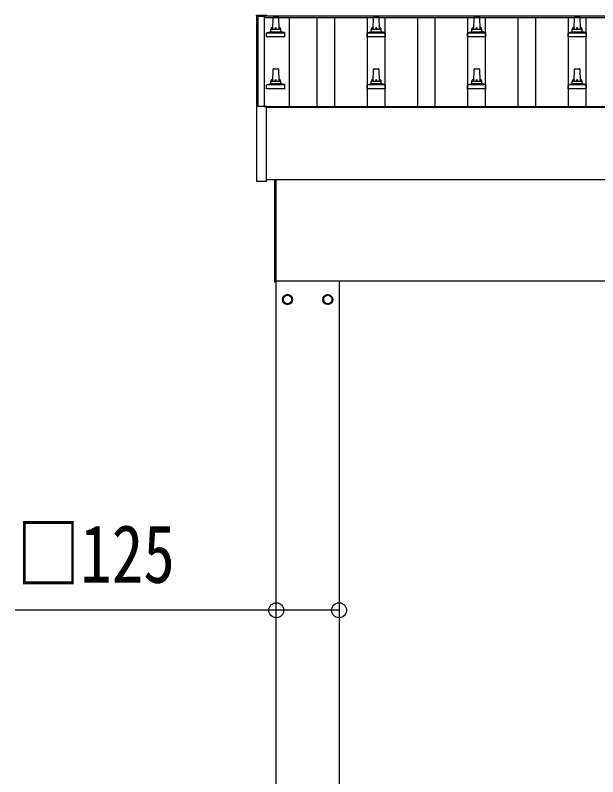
# Model space of a CAD drawing. Units: millimetres, scale not verified. Extents: x -14718 to 14718, y -10395 to 10395.
# Drawn here: x -12419 to -11260, y -839 to 676 of the extents above; entities that cross this region are included whole.
import ezdxf
from ezdxf.enums import TextEntityAlignment as Align

# ---------------------------------------------------------------- set-up
doc = ezdxf.new("R2010")
doc.units = ezdxf.units.MM
doc.header["$LTSCALE"] = 40
for name, color, linetype in [('0-4_YKK_13', 4, 'Continuous'), ('0-5_YKK_A1', 4, 'Continuous'), ('0-6_YKK_D', 6, 'Continuous')]:
    doc.layers.add(name, color=color, linetype=linetype)
doc.styles.add('ＭＳ ゴシック', font='')
doc.styles.get('ＭＳ ゴシック').set_extended_font_data('MS Gothic')

msp = doc.modelspace()

# ---------------------------------------------------------------- linework, layer by layer
at = {"layer": '0-4_YKK_13'}
for p, q in [((-11939.23, 675.61), (-11939.23, 675.01)), ((-11939.23, 675.01), (-11939.23, 494.34)), ((-11938.23, 676.13), (-11920.23, 676.13)), ((-11919.23, 674.95), (-11919.23, 675.61)), ((-11919.23, 674.95), (-11919.23, 675.01)), ((-11906.93, 648.43), (-11906.2, 671.95)), ((-11905.2, 672.93), (-11896.66, 672.93)), ((-11895.66, 671.95), (-11894.93, 648.43)), ((-11706.93, 648.43), (-11706.2, 671.95)), ((-11705.2, 672.93), (-11696.66, 672.93)), ((-11695.66, 671.95), (-11694.93, 648.43)), ((-11506.93, 648.43), (-11506.2, 671.95)), ((-11505.2, 672.93), (-11496.66, 672.93)), ((-11495.66, 671.95), (-11494.93, 648.43)), ((-11306.93, 648.43), (-11306.2, 671.95)), ((-11305.2, 672.93), (-11296.66, 672.93)), ((-11295.66, 671.95), (-11294.93, 648.43)), ((-11919.18, 632.93), (-11919.18, 640.64)), ((-11918.8, 641.43), (-11883.06, 641.43)), ((-11918.42, 641.61), (-11911.7, 643.24)), ((-11911.31, 643.43), (-11890.55, 643.43)), ((-11910.93, 644.21), (-11910.93, 648.43)), ((-11909.93, 648.43), (-11891.93, 648.43)), ((-11890.93, 644.21), (-11890.93, 648.43)), ((-11883.45, 641.61), (-11890.17, 643.24)), ((-11882.68, 632.93), (-11882.68, 640.64)), ((-11719.18, 632.93), (-11719.18, 640.64)), ((-11718.8, 641.43), (-11683.06, 641.43)), ((-11718.42, 641.61), (-11711.7, 643.24)), ((-11711.31, 643.43), (-11690.55, 643.43)), ((-11710.93, 644.21), (-11710.93, 648.43)), ((-11709.93, 648.43), (-11691.93, 648.43)), ((-11690.93, 644.21), (-11690.93, 648.43)), ((-11683.45, 641.61), (-11690.17, 643.24)), ((-11682.68, 632.93), (-11682.68, 640.64)), ((-11519.18, 632.93), (-11519.18, 640.64)), ((-11518.8, 641.43), (-11483.06, 641.43)), ((-11518.42, 641.61), (-11511.7, 643.24)), ((-11511.31, 643.43), (-11490.55, 643.43)), ((-11510.93, 644.21), (-11510.93, 648.43)), ((-11509.93, 648.43), (-11491.93, 648.43)), ((-11490.93, 644.21), (-11490.93, 648.43)), ((-11483.45, 641.61), (-11490.17, 643.24)), ((-11482.68, 632.93), (-11482.68, 640.64)), ((-11319.18, 632.93), (-11319.18, 640.64)), ((-11318.8, 641.43), (-11283.06, 641.43)), ((-11318.42, 641.61), (-11311.7, 643.24)), ((-11311.31, 643.43), (-11290.55, 643.43)), ((-11310.93, 644.21), (-11310.93, 648.43)), ((-11309.93, 648.43), (-11291.93, 648.43)), ((-11290.93, 644.21), (-11290.93, 648.43)), ((-11283.45, 641.61), (-11290.17, 643.24)), ((-11282.68, 632.93), (-11282.68, 640.64)), ((-11882.68, 632.93), (-11919.18, 632.93)), ((-11682.68, 632.93), (-11719.18, 632.93)), ((-11482.68, 632.93), (-11519.18, 632.93)), ((-11282.68, 632.93), (-11319.18, 632.93)), ((-11906.93, 545.09), (-11906.2, 568.62)), ((-11905.2, 569.59), (-11896.66, 569.59)), ((-11895.66, 568.62), (-11894.93, 545.09)), ((-11706.93, 545.09), (-11706.2, 568.62)), ((-11705.2, 569.59), (-11696.66, 569.59)), ((-11695.66, 568.62), (-11694.93, 545.09)), ((-11506.93, 545.09), (-11506.2, 568.62)), ((-11505.2, 569.59), (-11496.66, 569.59)), ((-11495.66, 568.62), (-11494.93, 545.09)), ((-11306.93, 545.09), (-11306.2, 568.62)), ((-11305.2, 569.59), (-11296.66, 569.59)), ((-11295.66, 568.62), (-11294.93, 545.09)), ((-11919.18, 529.59), (-11919.18, 537.31)), ((-11918.8, 538.09), (-11883.06, 538.09)), ((-11918.42, 538.28), (-11911.7, 539.91)), ((-11911.31, 540.09), (-11890.55, 540.09)), ((-11910.93, 540.88), (-11910.93, 545.09)), ((-11909.93, 545.09), (-11891.93, 545.09)), ((-11890.93, 540.88), (-11890.93, 545.09)), ((-11883.45, 538.28), (-11890.17, 539.91)), ((-11882.68, 529.59), (-11882.68, 537.31)), ((-11719.18, 529.59), (-11719.18, 537.31)), ((-11718.8, 538.09), (-11683.06, 538.09)), ((-11718.42, 538.28), (-11711.7, 539.91)), ((-11711.31, 540.09), (-11690.55, 540.09)), ((-11710.93, 540.88), (-11710.93, 545.09)), ((-11709.93, 545.09), (-11691.93, 545.09)), ((-11690.93, 540.88), (-11690.93, 545.09)), ((-11683.45, 538.28), (-11690.17, 539.91)), ((-11682.68, 529.59), (-11682.68, 537.31)), ((-11519.18, 529.59), (-11519.18, 537.31)), ((-11518.8, 538.09), (-11483.06, 538.09)), ((-11518.42, 538.28), (-11511.7, 539.91)), ((-11511.31, 540.09), (-11490.55, 540.09)), ((-11510.93, 540.88), (-11510.93, 545.09)), ((-11509.93, 545.09), (-11491.93, 545.09)), ((-11490.93, 540.88), (-11490.93, 545.09)), ((-11483.45, 538.28), (-11490.17, 539.91)), ((-11482.68, 529.59), (-11482.68, 537.31)), ((-11319.18, 529.59), (-11319.18, 537.31)), ((-11318.8, 538.09), (-11283.06, 538.09)), ((-11318.42, 538.28), (-11311.7, 539.91)), ((-11311.31, 540.09), (-11290.55, 540.09)), ((-11310.93, 540.88), (-11310.93, 545.09)), ((-11309.93, 545.09), (-11291.93, 545.09)), ((-11290.93, 540.88), (-11290.93, 545.09)), ((-11283.45, 538.28), (-11290.17, 539.91)), ((-11282.68, 529.59), (-11282.68, 537.31)), ((-11882.68, 529.59), (-11919.18, 529.59)), ((-11682.68, 529.59), (-11719.18, 529.59)), ((-11482.68, 529.59), (-11519.18, 529.59)), ((-11282.68, 529.59), (-11319.18, 529.59)), ((-11939.23, 494.34), (-11939.23, 346.34)), ((-11938.23, 494.84), (-11938.73, 494.84)), ((-11920.23, 494.84), (-11938.23, 494.84)), ((-11919.73, 494.84), (-11920.23, 494.84)), ((-11919.23, 346.34), (-11919.23, 494.34)), ((-11902.93, 145), (-11902.93, 348.47)), ((-11900.93, 348.47), (-11900.93, 145)), ((-11938.73, 345.84), (-11919.73, 345.84)), ((-11900.93, 145), (-11902.93, 145)), ((-11868.83, 110.75), (-11868.93, 110.75)), ((-11868.83, 110.25), (-11868.93, 110.25)), ((-11806.03, 110.75), (-11805.93, 110.75)), ((-11806.03, 110.25), (-11805.93, 110.25))]:
    msp.add_line(p, q, dxfattribs=at)
for points in [[(-11939.23, 675.61), (-11939.2, 675.8), (-11939.12, 675.93), (-11939.03, 676.01), (-11938.95, 676.07), (-11938.87, 676.1), (-11938.82, 676.11), (-11938.78, 676.11), (-11938.74, 676.12), (-11938.55, 676.13), (-11938.37, 676.13), (-11938.23, 676.13)], [(-11920.23, 676.13), (-11920.04, 676.13), (-11919.87, 676.13), (-11919.73, 676.12), (-11919.66, 676.11), (-11919.6, 676.1), (-11919.51, 676.06), (-11919.38, 675.96), (-11919.29, 675.83), (-11919.28, 675.81)]]:
    msp.add_lwpolyline(points, dxfattribs=at)
for points in [[(-11877.43, 120.31), (-11885.93, 115.41), (-11885.93, 105.59), (-11877.43, 100.69), (-11868.93, 105.59), (-11868.93, 115.41)], [(-11797.43, 120.31), (-11788.93, 115.41), (-11788.93, 105.59), (-11797.43, 100.69), (-11805.93, 105.59), (-11805.93, 115.41)]]:
    msp.add_lwpolyline(points, close=True, dxfattribs=at)
for centre, radius in [((-11877.43, 110.5), 10), ((-11877.43, 110.5), 8.5), ((-11797.43, 110.5), 10), ((-11797.43, 110.5), 8.5)]:
    msp.add_circle(centre, radius, dxfattribs=at)
for centre, radius, start, end in [((-11919.73, 675.61), 0.499, 0.00068, 23.5008), ((-11905.2, 671.93), 1, 90, 178.60509), ((-11896.66, 671.93), 1, 1.39491, 90), ((-11705.2, 671.93), 1, 90, 178.60509), ((-11696.66, 671.93), 1, 1.39491, 90), ((-11505.2, 671.93), 1, 90, 178.60509), ((-11496.66, 671.93), 1, 1.39491, 90), ((-11305.2, 671.93), 1, 90, 178.60509), ((-11296.66, 671.93), 1, 1.39491, 90), ((-11906.85, 647.79), 4.13, 90, 171.17633), ((-11897.6, 648.43), 4.83, 133.60282, 180), ((-11904.26, 648.43), 4.83, 0, 46.39718), ((-11895.02, 647.79), 4.13, 8.82367, 90), ((-11706.85, 647.79), 4.13, 90, 171.17633), ((-11697.6, 648.43), 4.83, 133.60282, 180), ((-11704.26, 648.43), 4.83, 0, 46.39718), ((-11695.02, 647.79), 4.13, 8.82367, 90), ((-11506.85, 647.79), 4.13, 90, 171.17633), ((-11497.6, 648.43), 4.83, 133.60282, 180), ((-11504.26, 648.43), 4.83, 0, 46.39718), ((-11495.02, 647.79), 4.13, 8.82367, 90), ((-11306.85, 647.79), 4.13, 90, 171.17633), ((-11297.6, 648.43), 4.83, 133.60282, 180), ((-11304.26, 648.43), 4.83, 0, 46.39718), ((-11295.02, 647.79), 4.13, 8.82367, 90), ((-11918.18, 640.64), 1, 103.62699, 180), ((-11911.93, 644.21), 1, 283.62699, 0), ((-11909.93, 647.43), 1, 90, 180), ((-11891.93, 647.43), 1, 0, 90), ((-11889.93, 644.21), 1, 180, 256.37301), ((-11883.68, 640.64), 1, 0, 76.37301), ((-11718.18, 640.64), 1, 103.62699, 180), ((-11711.93, 644.21), 1, 283.62699, 0), ((-11709.93, 647.43), 1, 90, 180), ((-11691.93, 647.43), 1, 0, 90), ((-11689.93, 644.21), 1, 180, 256.37301), ((-11683.68, 640.64), 1, 0, 76.37301), ((-11518.18, 640.64), 1, 103.62699, 180), ((-11511.93, 644.21), 1, 283.62699, 0), ((-11509.93, 647.43), 1, 90, 180), ((-11491.93, 647.43), 1, 0, 90), ((-11489.93, 644.21), 1, 180, 256.37301), ((-11483.68, 640.64), 1, 0, 76.37301), ((-11318.18, 640.64), 1, 103.62699, 180), ((-11311.93, 644.21), 1, 283.62699, 0), ((-11309.93, 647.43), 1, 90, 180), ((-11291.93, 647.43), 1, 0, 90), ((-11289.93, 644.21), 1, 180, 256.37301), ((-11283.68, 640.64), 1, 0, 76.37301), ((-11905.2, 568.59), 1, 90, 178.60509), ((-11896.66, 568.59), 1, 1.39491, 90), ((-11705.2, 568.59), 1, 90, 178.60509), ((-11696.66, 568.59), 1, 1.39491, 90), ((-11505.2, 568.59), 1, 90, 178.60509), ((-11496.66, 568.59), 1, 1.39491, 90), ((-11305.2, 568.59), 1, 90, 178.60509), ((-11296.66, 568.59), 1, 1.39491, 90), ((-11906.85, 544.46), 4.13, 90, 171.17633), ((-11897.6, 545.09), 4.83, 133.60282, 180), ((-11904.26, 545.09), 4.83, 0, 46.39718), ((-11895.02, 544.46), 4.13, 8.82367, 90), ((-11706.85, 544.46), 4.13, 90, 171.17633), ((-11697.6, 545.09), 4.83, 133.60282, 180), ((-11704.26, 545.09), 4.83, 0, 46.39718), ((-11695.02, 544.46), 4.13, 8.82367, 90), ((-11506.85, 544.46), 4.13, 90, 171.17633), ((-11497.6, 545.09), 4.83, 133.60282, 180), ((-11504.26, 545.09), 4.83, 0, 46.39718), ((-11495.02, 544.46), 4.13, 8.82367, 90), ((-11306.85, 544.46), 4.13, 90, 171.17633), ((-11297.6, 545.09), 4.83, 133.60282, 180), ((-11304.26, 545.09), 4.83, 0, 46.39718), ((-11295.02, 544.46), 4.13, 8.82367, 90), ((-11918.18, 537.31), 1, 103.62699, 180), ((-11911.93, 540.88), 1, 283.62699, 0), ((-11909.93, 544.09), 1, 90, 180), ((-11891.93, 544.09), 1, 0, 90), ((-11889.93, 540.88), 1, 180, 256.37301), ((-11883.68, 537.31), 1, 0, 76.37301), ((-11718.18, 537.31), 1, 103.62699, 180), ((-11711.93, 540.88), 1, 283.62699, 0), ((-11709.93, 544.09), 1, 90, 180), ((-11691.93, 544.09), 1, 0, 90), ((-11689.93, 540.88), 1, 180, 256.37301), ((-11683.68, 537.31), 1, 0, 76.37301), ((-11518.18, 537.31), 1, 103.62699, 180), ((-11511.93, 540.88), 1, 283.62699, 0), ((-11509.93, 544.09), 1, 90, 180), ((-11491.93, 544.09), 1, 0, 90), ((-11489.93, 540.88), 1, 180, 256.37301), ((-11483.68, 537.31), 1, 0, 76.37301), ((-11318.18, 537.31), 1, 103.62699, 180), ((-11311.93, 540.88), 1, 283.62699, 0), ((-11309.93, 544.09), 1, 90, 180), ((-11291.93, 544.09), 1, 0, 90), ((-11289.93, 540.88), 1, 180, 256.37301), ((-11283.68, 537.31), 1, 0, 76.37301), ((-11938.73, 494.34), 0.5, 90, 180), ((-11919.73, 494.34), 0.5, 0, 90), ((-11938.73, 346.34), 0.5, 180, 270), ((-11919.73, 346.34), 0.5, 270, 0), ((-11877.43, 110.5), 8.6, 171.25399, 188.74601), ((-11877.43, 110.5), 8.6, 111.25399, 128.74601), ((-11877.43, 110.5), 8.6, 51.25399, 68.74601), ((-11877.43, 110.5), 8.6, 1.66581, 8.74601), ((-11877.43, 110.5), 8.6, 351.25399, 358.33419), ((-11797.43, 110.5), 8.6, 171.25399, 178.33419), ((-11797.43, 110.5), 8.6, 181.66581, 188.74601), ((-11797.43, 110.5), 8.6, 111.25399, 128.74601), ((-11797.43, 110.5), 8.6, 51.25399, 68.74601), ((-11797.43, 110.5), 8.6, 351.25399, 8.74601), ((-11877.43, 110.5), 8.6, 231.25399, 248.74601), ((-11877.43, 110.5), 8.6, 291.25399, 308.74601), ((-11797.43, 110.5), 8.6, 231.25399, 248.74601), ((-11797.43, 110.5), 8.6, 291.25399, 308.74601)]:
    msp.add_arc(centre, radius, start, end, dxfattribs=at)
at = {"layer": '0-5_YKK_A1'}
for p, q in [((-11935.93, 673.98), (-11923.93, 673.98)), ((-11935.93, 494.84), (-11935.93, 673.98)), ((-11923.93, 674.95), (-6477.93, 674.95)), ((-11923.93, 674.95), (-11923.93, 671.36)), ((-11923.93, 673.98), (-11923.93, 494.84)), ((-11923.93, 671.36), (-6477.93, 671.36)), ((-11874.43, 671.36), (-11874.43, 494.9)), ((-11818.43, 494.9), (-11818.43, 671.36)), ((-11783.43, 494.9), (-11783.43, 671.36)), ((-11718.43, 494.9), (-11718.43, 671.36)), ((-11683.43, 494.9), (-11683.43, 671.36)), ((-11618.43, 494.9), (-11618.43, 671.36)), ((-11583.43, 494.9), (-11583.43, 671.36)), ((-11518.43, 494.9), (-11518.43, 671.36)), ((-11483.43, 494.9), (-11483.43, 671.36)), ((-11418.43, 494.9), (-11418.43, 671.36)), ((-11383.43, 494.9), (-11383.43, 671.36)), ((-11318.43, 494.9), (-11318.43, 671.36)), ((-11283.43, 494.9), (-11283.43, 671.36)), ((-11923.93, 494.9), (-6477.93, 494.9)), ((-11919.23, 493.35), (-6482.63, 493.35)), ((-6482.63, 348.47), (-11919.23, 348.47)), ((-11900.93, 147.5), (-6594.58, 147.5)), ((-11899.93, -2652.5), (-11899.93, 147.5)), ((-11774.93, 147.5), (-11774.93, -2652.5))]:
    msp.add_line(p, q, dxfattribs=at)
at = {"layer": '0-6_YKK_D'}
msp.add_line((-11899.93, -507.5), (-11899.93, -508.5), dxfattribs=at)
msp.add_lwpolyline([(-11774.93, -507.5), (-11899.93, -507.5), (-12419.43, -507.5)], dxfattribs=at)
for centre in [(-11899.93, -507.5), (-11774.93, -507.5)]:
    msp.add_circle(centre, 14.88, dxfattribs=at)

# ---------------------------------------------------------------- texts
at = {"layer": '0-6_YKK_D', "style": 'ＭＳ ゴシック', "width": 0.8}
msp.add_text('□125', height=115.5, dxfattribs=at).set_placement((-12416.23, -487.5), align=Align.BOTTOM_LEFT)

doc.saveas('drawing.dxf')
